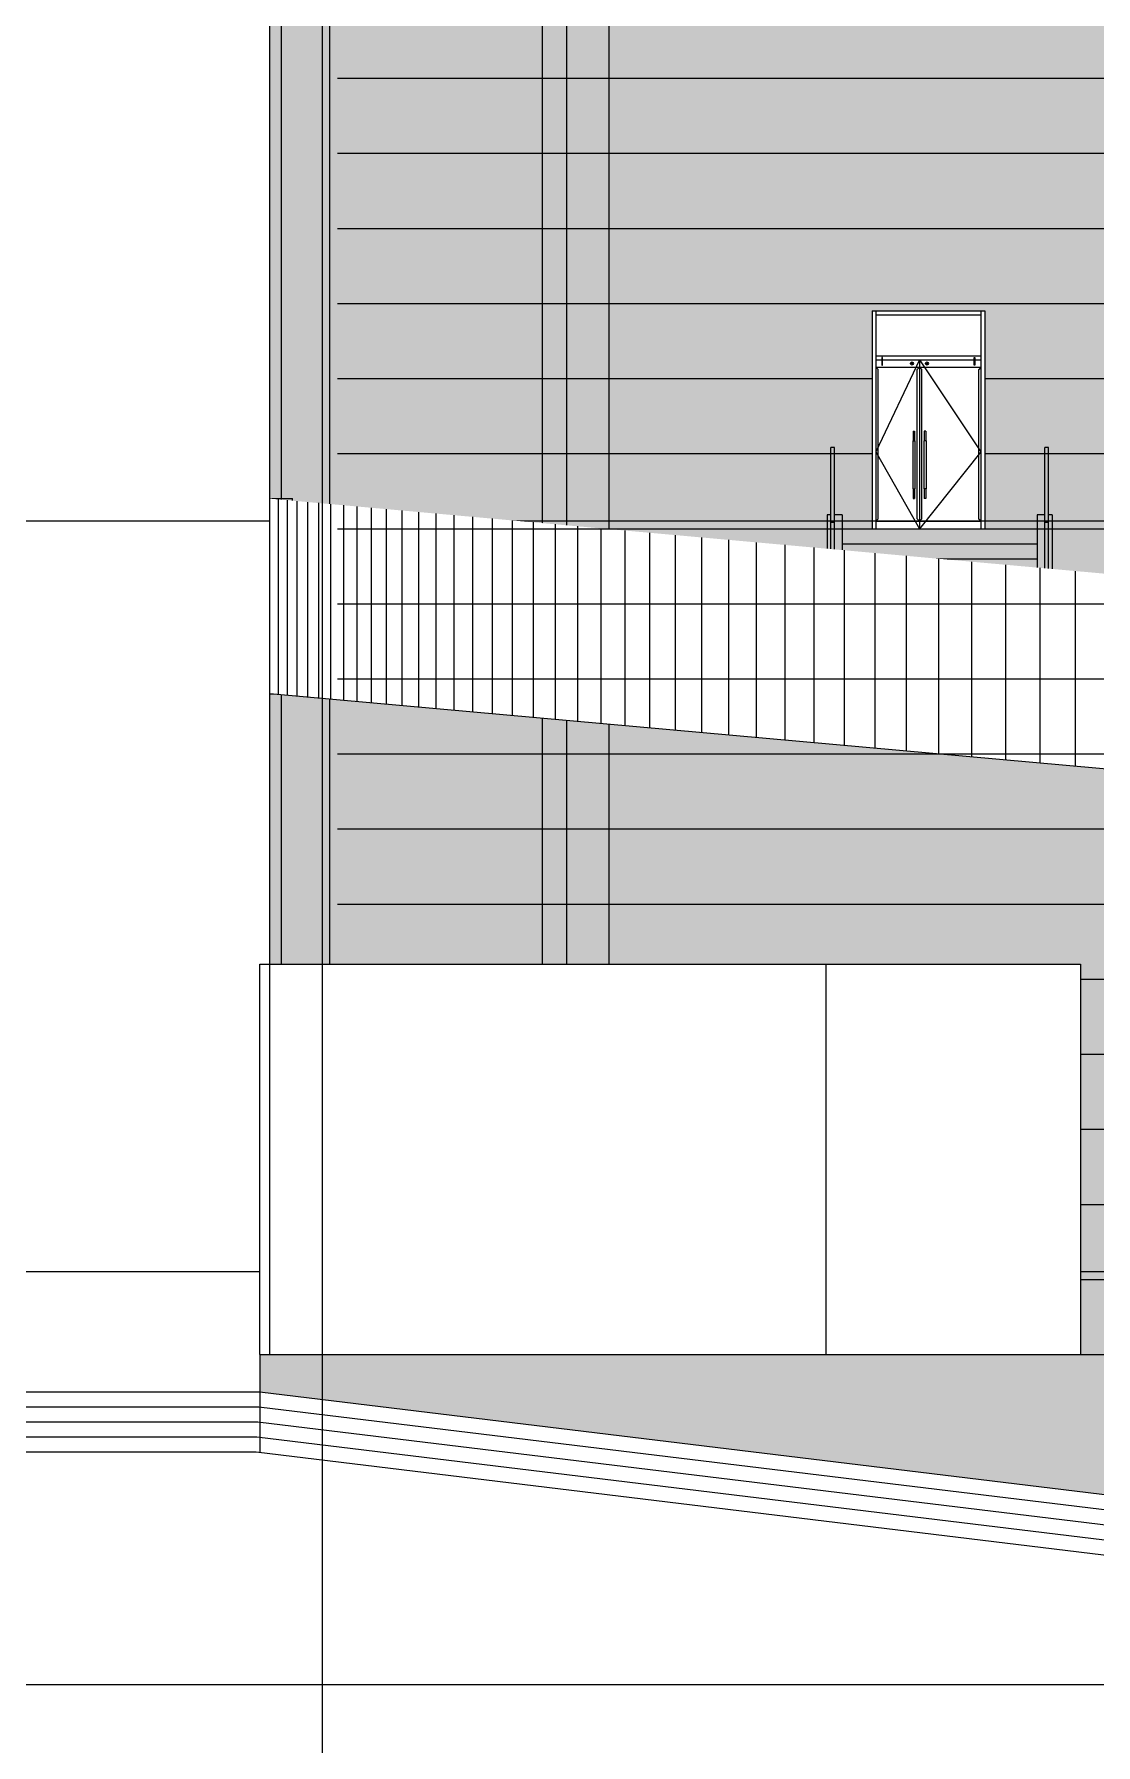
# Model space of a CAD drawing. Header units: millimetres. Extents: x 37653813 to 38677796, y 586285 to 874285.
# Drawn here: x 38216676 to 38230821, y 634137 to 656920 of the extents above; entities that cross this region are included whole.
import ezdxf

# ---------------------------------------------------------------- set-up
doc = ezdxf.new("R2010")
doc.units = ezdxf.units.MM
doc.header["$LTSCALE"] = 1000
doc.header["$MEASUREMENT"] = 0
doc.linetypes.add('-HID', pattern=[2.5, 1.5, -1])
doc.layers.get('0').update_dxf_attribs({"linetype": 'CONTINUOUS'})
for name, color, linetype in [('cen', 1, 'CONTINUOUS'), ('DOOR', 4, 'CONTINUOUS'), ('DOOR-ELE', 252, 'CONTINUOUS'), ('ELE-2', 3, 'CONTINUOUS'), ('ELE-3', 7, 'CONTINUOUS'), ('ELE-5', 5, 'CONTINUOUS'), ('ELE4', 4, 'CONTINUOUS'), ('ELE9', 9, 'CONTINUOUS'), ('h 252', 252, 'CONTINUOUS'), ('HAT-251', 251, 'CONTINUOUS'), ('OPEN', 1, '-HID'), ('RAMP-ELE2', 4, 'CONTINUOUS'), ('WAL', 3, 'CONTINUOUS'), ('WID', 4, 'CONTINUOUS'), ('WIPEOUT', 7, 'CONTINUOUS'), ('램프좌측면', 7, 'CONTINUOUS'), ('먹-적색 14', 14, 'CONTINUOUS'), ('먹-적색(가로선) 26', 26, 'CONTINUOUS')]:
    doc.layers.add(name, color=color, linetype=linetype)

# ---------------------------------------------------------------- blocks, each defined once
blk = doc.blocks.new('sdmklfsdfsdf')
at = {"layer": 'cen', "ltscale": 5}
for p, q in [((38172116, 786642), (38329335, 786642)), ((38172116, 776642), (38329335, 776642)), ((38172116, 771142), (38329335, 771142))]:
    blk.add_line(p, q, dxfattribs=at)
blk = doc.blocks.new('3000DD')
at = {"layer": 'ELE4', "ltscale": 1000}
for p, q in [((50, 1183), (0, 1183)), ((200, 1183), (100, 1183)), ((200, 1000), (2800, 1000)), ((200, 800), (2800, 800)), ((200, 600), (2800, 600)), ((200, 400), (2800, 400)), ((0, 200), (50, 200)), ((100, 200), (2900, 200)), ((2950, 200), (3000, 200))]:
    blk.add_line(p, q, dxfattribs=at)
for points in [[(0, 1183), (0, 0)], [(50, 1183), (0, 1183)], [(200, 1183), (200, 0)], [(2900, 1183), (2800, 1183), (2800, 0)], [(3000, 1183), (2950, 1183)], [(3000, 1183), (3000, 0)]]:
    blk.add_lwpolyline(points, dxfattribs=at)
at = {"layer": 'ELE9', "ltscale": 1000}
for points in [[(50, 0), (50, 2083)], [(100, 2083), (50, 2083)], [(100, 0), (100, 2083)], [(2900, 0), (2900, 2083)], [(2950, 2083), (2900, 2083)], [(2950, 0), (2950, 2083)], [(100, 1083), (50, 1083)], [(2950, 1083), (2900, 1083)]]:
    blk.add_lwpolyline(points, dxfattribs=at)
blk = doc.blocks.new('A$C26dd0e5e')
blk.add_wipeout([(0, 2900), (1500, 2900), (1500, 0), (0, 0)]).dxf.layer = 'WIPEOUT'
at = {"layer": 'DOOR', "ltscale": 1000}
for p, q in [((0, 2900), (0, 0)), ((0, 2900), (1500, 2900)), ((50, 2900), (50, 0)), ((50, 2850), (1450, 2850)), ((1450, 2900), (1450, 0)), ((1500, 2900), (1500, 0)), ((0, 0), (1500, 0))]:
    blk.add_line(p, q, dxfattribs=at)
at = {"layer": 'DOOR-ELE', "ltscale": 1000}
for p, q in [((50, 2150), (80, 2120)), ((80, 130), (80, 2120)), ((545, 2201), (515, 2201)), ((515, 2198), (515, 2201)), ((545, 2198), (515, 2198)), ((545, 2198), (545, 2201)), ((630, 2150), (600, 2120)), ((600, 130), (600, 2120)), ((630, 2150), (660, 2120)), ((660, 130), (660, 2120)), ((715, 2201), (745, 2201)), ((715, 2198), (715, 2201)), ((715, 2198), (745, 2198)), ((745, 2198), (745, 2201)), ((1450, 2150), (1420, 2120)), ((1420, 130), (1420, 2120)), ((540, 1170), (570, 1170)), ((540, 1170), (540, 530)), ((540, 1170), (570, 1170)), ((540, 1170), (540, 530)), ((545, 1300), (545, 1170)), ((545, 1300), (565, 1300)), ((545, 1300), (545, 1170)), ((545, 1300), (565, 1300)), ((565, 1300), (565, 1170)), ((565, 1300), (565, 1170)), ((570, 1170), (570, 530)), ((570, 1170), (570, 530)), ((720, 1170), (690, 1170)), ((690, 1170), (690, 530)), ((720, 1170), (690, 1170)), ((690, 1170), (690, 530)), ((695, 1300), (695, 1170)), ((715, 1300), (695, 1300)), ((695, 1300), (695, 1170)), ((715, 1300), (695, 1300)), ((715, 1300), (715, 1170)), ((715, 1300), (715, 1170)), ((720, 1170), (720, 530)), ((720, 1170), (720, 530)), ((540, 530), (570, 530)), ((540, 530), (570, 530)), ((545, 530), (545, 400)), ((545, 530), (545, 400)), ((565, 530), (565, 400)), ((565, 530), (565, 400)), ((720, 530), (690, 530)), ((720, 530), (690, 530)), ((695, 530), (695, 400)), ((695, 530), (695, 400)), ((715, 530), (715, 400)), ((715, 530), (715, 400)), ((545, 400), (565, 400)), ((545, 400), (565, 400)), ((715, 400), (695, 400)), ((715, 400), (695, 400)), ((50, 100), (80, 130)), ((630, 100), (600, 130)), ((630, 100), (660, 130)), ((1450, 100), (1420, 130))]:
    blk.add_line(p, q, dxfattribs=at)
for points in [[(140, 2280), (130, 2280), (130, 2180), (140, 2180)], [(1360, 2280), (1370, 2280), (1370, 2180), (1360, 2180)]]:
    blk.add_lwpolyline(points, close=True, dxfattribs=at)
for centre in [(530, 2200), (730, 2200)]:
    blk.add_circle(centre, 20, dxfattribs=at)
at = {"layer": 'OPEN', "ltscale": 700}
for p, q in [((630, 2250), (50, 1025)), ((630, 2250), (1450, 1025)), ((50, 1025), (630, 0)), ((1450, 1025), (630, 0))]:
    blk.add_line(p, q, dxfattribs=at)
at = {"layer": 'WID'}
for p, q in [((50, 2300), (1450, 2300)), ((50, 2250), (1450, 2250)), ((50, 2150), (1450, 2150)), ((630, 2250), (630, 0)), ((50, 100), (1450, 100))]:
    blk.add_line(p, q, dxfattribs=at)
blk = doc.blocks.new('램프 서측입면')
at = {"layer": 'HAT-251', "ltscale": 0.1}
h = blk.add_hatch(color=256, dxfattribs=at)
h.dxf.hatch_style = 1
h.paths.add_polyline_path([(800, 9928), (800, 19928), (150, 19987), (150, 9987)])
h = blk.add_hatch(color=256, dxfattribs=at)
h.dxf.hatch_style = 1
h.paths.add_polyline_path([(4522, 12194), (4522, 19594), (3634, 19674), (3634, 12274)])
h = blk.add_hatch(color=256, dxfattribs=at)
h.dxf.hatch_style = 1
h.paths.add_polyline_path([(150, 1200), (800, 1200), (800, 9928), (150, 9987)])
h = blk.add_hatch(color=256, dxfattribs=at)
h.dxf.hatch_style = 1
h.paths.add_polyline_path([(3634, 1200), (4522, 1200), (4522, 9594), (3634, 9674)])
at = {"layer": 'ELE-3', "ltscale": 1000}
for points in [[(150, 19987), (150, 9987)], [(800, 9928), (800, 19928)], [(3634, 12274), (3634, 19674)], [(3959, 12244), (3959, 19644)], [(4522, 12194), (4522, 19594)], [(150, 9987), (150, 1200)], [(800, 1200), (800, 9928)], [(3634, 1200), (3634, 9674)], [(3959, 1200), (3959, 9644)], [(4522, 1200), (4522, 9594)]]:
    blk.add_lwpolyline(points, dxfattribs=at)
at = {"layer": 'ELE4', "ltscale": 0.1}
for p, q in [((300, 10000), (300, 12600)), ((1300, 11250), (300, 11250)), ((1300, 10700), (1300, 11250))]:
    blk.add_line(p, q, dxfattribs=at)
at = {"layer": 'HAT-251', "ltscale": 0.1}
blk.add_line((1300, 11200), (13200, 11200), dxfattribs=at)
at = {"layer": 'RAMP-ELE2', "ltscale": 0.1}
for p, q in [((0, 12600), (0, 10000)), ((0, 10000), (0, 12100))]:
    blk.add_line(p, q, dxfattribs=at)
at = {"layer": 'WAL', "color": 4, "ltscale": 10000}
for p, q in [((0, 12600), (300, 12600)), ((0, 10000), (300, 10000))]:
    blk.add_line(p, q, dxfattribs=at)
for points in [[(0, 20000), (0, 22600), (25500, 20309), (25500, 17709)], [(0, 10000), (0, 12600), (25500, 10309), (25500, 7709)]]:
    blk.add_wipeout(points).dxf.layer = 'RAMP-ELE2'
at = {"layer": 'HAT-251', "ltscale": 0.1}
for p, q in [((110, 12590), (110, 9990)), ((230, 12579), (230, 9979)), ((360, 12568), (360, 9968)), ((500, 12555), (500, 9955)), ((650, 12542), (650, 9942)), ((810, 12527), (810, 9927)), ((980, 12512), (980, 9912)), ((1160, 12496), (1160, 9896)), ((1350, 12479), (1350, 9879)), ((1550, 12461), (1550, 9861)), ((1760, 12442), (1760, 9842)), ((1980, 12422), (1980, 9822)), ((2210, 12401), (2210, 9801)), ((2450, 12380), (2450, 9780)), ((2700, 12357), (2700, 9757)), ((2960, 12334), (2960, 9734)), ((3230, 12310), (3230, 9710)), ((3510, 12285), (3510, 9685)), ((3800, 12259), (3800, 9659)), ((4100, 12232), (4100, 9632)), ((4410, 12204), (4410, 9604)), ((4730, 12175), (4730, 9575)), ((5060, 12145), (5060, 9545)), ((5400, 12115), (5400, 9515)), ((5750, 12083), (5750, 9483)), ((6110, 12051), (6110, 9451)), ((6480, 12018), (6480, 9418)), ((6860, 11984), (6860, 9384)), ((7250, 11949), (7250, 9349)), ((7650, 11913), (7650, 9313)), ((8060, 11876), (8060, 9276)), ((8480, 11838), (8480, 9238)), ((8910, 11800), (8910, 9200)), ((9350, 11760), (9350, 9160)), ((9800, 11720), (9800, 9120)), ((10260, 11678), (10260, 9078)), ((10730, 11636), (10730, 9036))]:
    blk.add_line(p, q, dxfattribs=at)
at = {"layer": 'RAMP-ELE2', "ltscale": 0.1}
blk.add_line((25500, 7709), (0, 10000), dxfattribs=at)

msp = doc.modelspace()

# ---------------------------------------------------------------- hatches: boundary and pattern name
at = {"layer": '먹-적색 14', "ltscale": 0.1}
h = msp.add_hatch(dxfattribs=at)
h.set_pattern_fill('DOTS', color=256, scale=3000)
h.paths.add_polyline_path([(38263416.3, 691934.4), (38256416.3, 691934.4), (38256416.3, 691934.4), (38219816.3, 691934.4), (38219816.3, 639334.4), (38275566.3, 639334.4), (38275566.3, 691934.4)])

# ---------------------------------------------------------------- linework, layer by layer
at = {"layer": '먹-적색(가로선) 26', "ltscale": 0.1}
for points in [[(38220716.3, 653334.4), (38275566.3, 653334.4)], [(38220716.3, 652334.4), (38275566.3, 652334.4)], [(38220716.3, 651334.4), (38275566.3, 651334.4)], [(38220716.3, 644334.4), (38275566.3, 644334.4)], [(38220716.3, 643334.4), (38275566.3, 643334.4)], [(38220716.3, 642334.4), (38275566.3, 642334.4)], [(38220716.3, 641334.4), (38275566.3, 641334.4)]]:
    msp.add_lwpolyline(points, dxfattribs=at)

# ---------------------------------------------------------------- block references
at = {"layer": '먹-적색 14'}
for p in [(38227241.3, 649334.4), (38227241.3, 639334.4)]:
    msp.add_blockref('3000DD', p, dxfattribs=at)

# ---------------------------------------------------------------- next in the draw order: block references
at = {"ltscale": 0.1}
for p in [(38227841.3, 650334.4), (38227841.3, 640334.4)]:
    msp.add_blockref('A$C26dd0e5e', p, dxfattribs=at)

# ---------------------------------------------------------------- next in the draw order: block references
at = {"xscale": -1}
msp.add_blockref('sdmklfsdfsdf', (76523541.7, -136208.1), dxfattribs=at)

# ---------------------------------------------------------------- next in the draw order: block references
at = {"layer": '램프좌측면'}
msp.add_blockref('램프 서측입면', (38219816.3, 638134.4), dxfattribs=at)

# ---------------------------------------------------------------- next in the draw order: linework, layer by layer
at = {"layer": '먹-적색(가로선) 26', "ltscale": 0.1}
for points in [[(38220716.3, 656334.4), (38275566.3, 656334.4)], [(38220716.3, 655334.4), (38275566.3, 655334.4)], [(38220716.3, 654334.4), (38275566.3, 654334.4)], [(38220716.3, 650334.4), (38275566.3, 650334.4)], [(38220716.3, 649334.4), (38275566.3, 649334.4)], [(38220716.3, 648334.4), (38275566.3, 648334.4)], [(38220716.3, 647334.4), (38275566.3, 647334.4)], [(38220716.3, 646334.4), (38275566.3, 646334.4)], [(38220716.3, 645334.4), (38275566.3, 645334.4)], [(38220716.3, 640334.4), (38275566.3, 640334.4)]]:
    msp.add_lwpolyline(points, dxfattribs=at)

# ---------------------------------------------------------------- next in the draw order: wipeouts: each hides what was drawn before it
at = {"ltscale": 0.1}
msp.add_wipeout([(38219681.2, 639334.4), (38219681.2, 638834.4), (38251790.6, 634934.4), (38325766.3, 634934.4), (38325766.3, 639334.4)], dxfattribs=at)

# ---------------------------------------------------------------- next in the draw order: linework, layer by layer
for points in [[(38351425.9, 627834.4), (38338411.7, 627834.4), (38294307.7, 633014.1, 0.0292351), (38282643.6, 633696.6), (38268031.7, 633696.6, -0.0302261), (38255974.3, 634426.2), (38219681.2, 638834.4), (38194206.7, 638834.4)], [(38351425.9, 627634.4), (38338400, 627634.4), (38294284.4, 632815.4, 0.0292351), (38282643.6, 633496.6), (38268031.7, 633496.6, -0.0302261), (38255950.2, 634227.7), (38219669.1, 638634.4), (38194206.7, 638634.4)], [(38351425.9, 627434.4), (38338388.3, 627434.4), (38294261, 632616.8, 0.0292351), (38282643.6, 633296.6), (38268031.7, 633296.6, -0.0302261), (38255926.1, 634029.1), (38219657, 638434.4), (38194206.7, 638434.4)], [(38351425.9, 627234.4), (38338376.6, 627234.4), (38294237.7, 632418.1, 0.0292351), (38282643.6, 633096.6), (38268031.7, 633096.6, -0.0302261), (38255902, 633830.6), (38219644.9, 638234.4), (38194206.7, 638234.4)], [(38351425.9, 627034.4), (38338364.9, 627034.4), (38294214.4, 632219.5, 0.0292351), (38282643.6, 632896.6), (38268031.7, 632896.6, -0.0302261), (38255877.9, 633632), (38219632.8, 638034.4), (38194206.7, 638034.4)]]:
    msp.add_lwpolyline(points, format="xyb", dxfattribs=at)

# ---------------------------------------------------------------- next in the draw order: wipeouts: each hides what was drawn before it
msp.add_wipeout([(38230616.3, 644534.4), (38219681.2, 644534.4), (38219681.2, 639334.4), (38230616.3, 639334.4)], dxfattribs=at).dxf.layer = 'HAT-251'

# ---------------------------------------------------------------- next in the draw order: hatches: boundary and pattern name
at = {"layer": 'h 252', "ltscale": 0.1}
h = msp.add_hatch(dxfattribs=at)
h.set_pattern_fill('AR-B88', color=256, scale=100)
edge = h.paths.add_edge_path()
edge.add_line((38325766.3, 629319.5), (38325766.3, 639334.4))
edge.add_line((38325766.3, 639334.4), (38219681.2, 639334.4))
edge.add_line((38219681.2, 639334.4), (38219681.2, 638834.4))
edge.add_line((38219681.2, 638834.4), (38255974.3, 634426.2))
edge.add_arc((38268031.7, 733696.6), 100000, 263.074788, 270)
edge.add_line((38268031.7, 633696.6), (38282643.6, 633696.6))
edge.add_arc((38282643.6, 533696.6), 100000, 83.30171, 90, ccw=False)
edge.add_line((38294307.7, 633014.1), (38325766.3, 629319.5))

# ---------------------------------------------------------------- next in the draw order: linework, layer by layer
at = {"ltscale": 0.1}
for points in [[(38219681.2, 639334.4), (38219681.2, 638034.4)], [(38219681.2, 639334.4), (38325766.3, 639334.4), (38325766.3, 629319.5)]]:
    msp.add_lwpolyline(points, dxfattribs=at)
at = {"layer": 'cen', "ltscale": 5}
msp.add_lwpolyline([(38220516.3, 613334.4), (38220516.3, 700227.2)], dxfattribs=at)
at = {"layer": 'ELE-2', "ltscale": 0.1}
msp.add_lwpolyline([(38219816.3, 639334.4), (38219816.3, 691934.4), (38325891.3, 691934.4), (38325891.3, 629304.8)], dxfattribs=at)
at = {"layer": 'ELE-3', "ltscale": 0.1}
msp.add_line((38227224.1, 644534.4), (38227224.1, 639334.4), dxfattribs=at)
at = {"layer": 'ELE-5', "ltscale": 0.1}
msp.add_lwpolyline([(38219681.2, 639334.4), (38219681.2, 644534.4), (38230616.3, 644534.4), (38230616.3, 639334.4)], dxfattribs=at)

doc.saveas('drawing.dxf')
